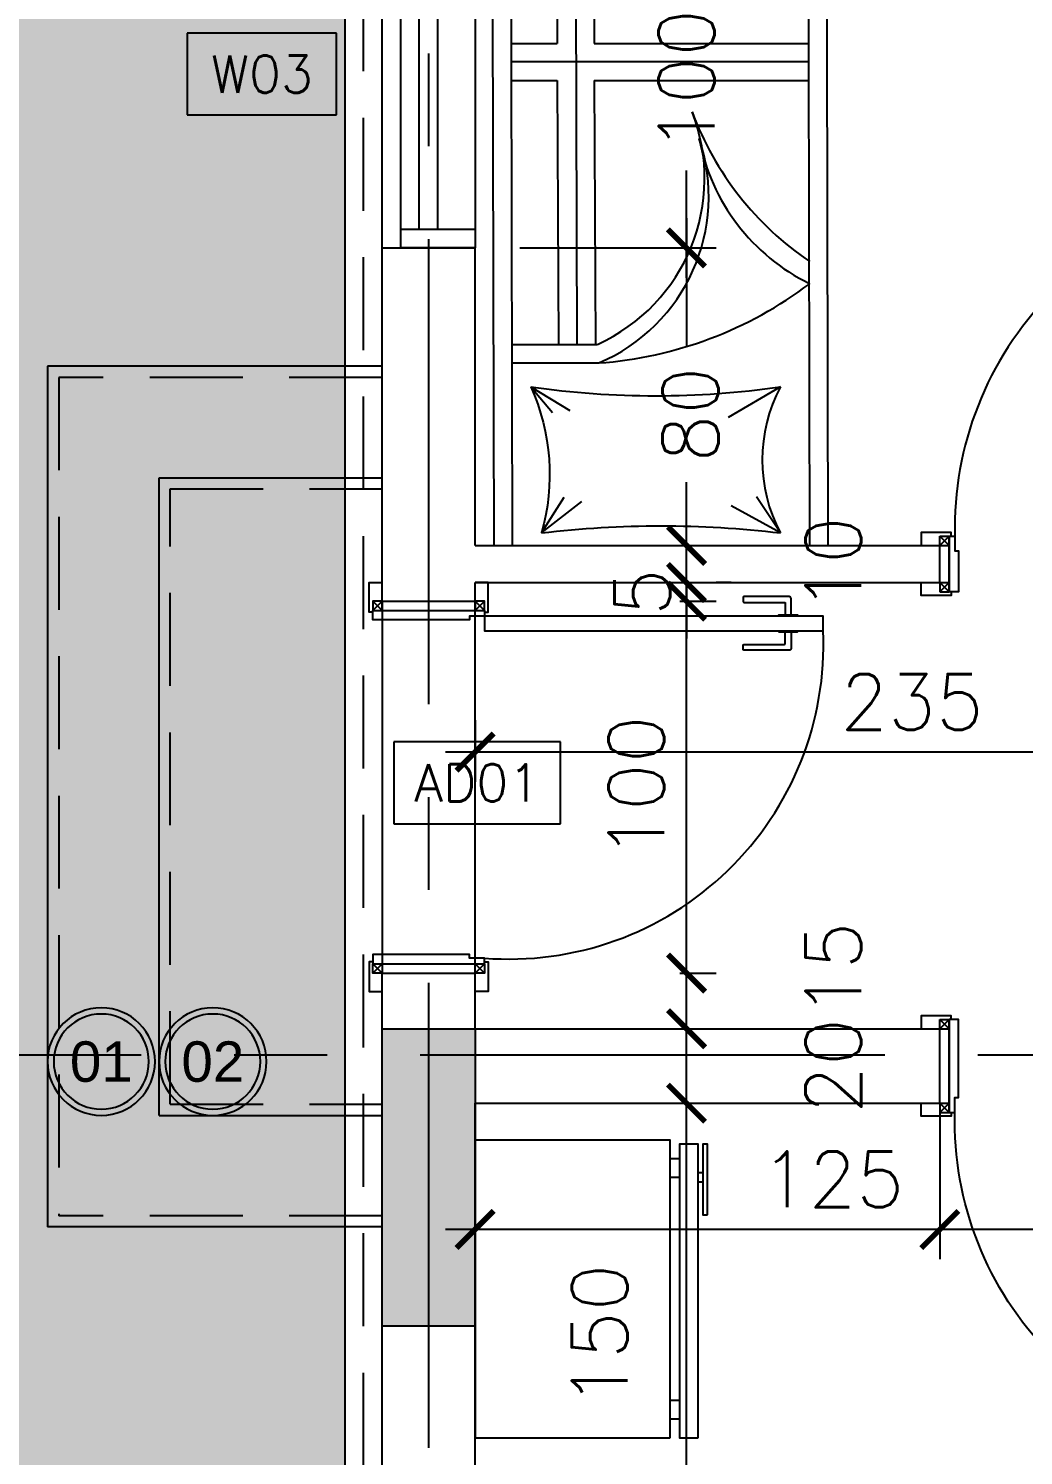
# Model space of a CAD drawing. Header units: centimetres. Extents: x -3744 to 3813, y -6963 to 3597.
# Drawn here: x -1770.1 to -1502.5, y 2068.2 to 2452 of the extents above; entities that cross this region are included whole.
import ezdxf
from ezdxf.enums import TextEntityAlignment as Align

# ---------------------------------------------------------------- set-up
doc = ezdxf.new("R2010")
doc.units = ezdxf.units.CM
doc.header["$LTSCALE"] = 100
doc.header["$MEASUREMENT"] = 0
for name, pattern in [('A0-01 FLOOR PLANS$0$HIDDEN', [0.375, 0.25, -0.125]), ('GRID$0$GRID$0$XREF GRID$0$GRIDS$0$CENTER', [2, 1.25, -0.25, 0.25, -0.25]), ('HIDDEN', [0.375, 0.25, -0.125])]:
    doc.linetypes.add(name, pattern=pattern)
for name, color, linetype in [('A0-01 FLOOR PLANS$0$DIM IN', 1, 'Continuous'), ('A0-01 FLOOR PLANS$0$DOOR', 1, 'Continuous'), ('A0-01 FLOOR PLANS$0$FURNITURE', 111, 'Continuous'), ('A0-01 FLOOR PLANS$0$HIDDEN -03', 8, 'A0-01 FLOOR PLANS$0$HIDDEN'), ('A0-01 FLOOR PLANS$0$KITCHEN', 11, 'Continuous'), ('A0-01 FLOOR PLANS$0$NUMBERS', 1, 'Continuous'), ('A0-01 FLOOR PLANS$0$STAIRS', 4, 'Continuous'), ('A0-01 FLOOR PLANS$0$TEXT', 3, 'Continuous'), ('A0-01 FLOOR PLANS$0$TEXT-SCHED', 3, 'Continuous'), ('A0-01 FLOOR PLANS$0$WALL-01', 7, 'Continuous'), ('A0-01 FLOOR PLANS$0$WALL-03', 2, 'Continuous'), ('A0-01 FLOOR PLANS$0$WALL-04', 1, 'Continuous'), ('A0-01 FLOOR PLANS$0$WINDOW', 1, 'Continuous'), ('A0-01 FLOOR PLANS$0$WOODEN DOOR', 1, 'Continuous'), ('GRID$0$XREF GRID', 11, 'GRID$0$GRID$0$XREF GRID$0$GRIDS$0$CENTER'), ('SOURROUNDING$0$DIM IN', 1, 'Continuous'), ('SOURROUNDING$0$KERBSTONE', 11, 'Continuous'), ('WALL-01', 7, 'Continuous'), ('WALL-03', 2, 'Continuous'), ('XREF GF COL$0$COLUMN', 6, 'Continuous'), ('XREF GF COL$0$COLUMN HATCH', 201, 'Continuous')]:
    doc.layers.add(name, color=color, linetype=linetype)
doc.styles.add('A0-01 FLOOR PLANS$0$22', font='romans.shx')
doc.styles.add('A0-01 FLOOR PLANS$0$A0-01 GROUND FLOOR PLAN - For Entry modification$0$ROMANS', font='romans')
doc.styles.add('A0-01 FLOOR PLANS$0$ART', font='arial.ttf')
doc.dimstyles.new('A0-01 FLOOR PLANS$0$100', dxfattribs={"dimtxt": 15, "dimasz": 10, "dimexe": 8, "dimexo": 12, "dimgap": 6, "dimtad": 1, "dimdec": 0, "dimzin": 0, "dimdsep": 46, "dimtxsty": 'A0-01 FLOOR PLANS$0$22', "dimblk": 'A0-01 FLOOR PLANS$0$_ARCHTICK', "dimcen": 30, "dimdle": 8, "dimclrd": 1, "dimclre": 1, "dimclrt": 2, "dimadec": 0, "dimazin": 0, "dimtfac": 1, "dimtdec": 0, "dimtmove": 2, "dimatfit": 3, "dimldrblk": 'A0-01 FLOOR PLANS$0$_OBLIQUE', "dimfxl": 100, "dimtolj": 1, "dimtzin": 0, "dimarcsym": 0})
doc.dimstyles.new('A0-01 FLOOR PLANS$0$A0-01 GROUND FLOOR PLAN - For Entry modification$0$text', dxfattribs={"dimtxt": 18, "dimasz": 10, "dimexe": 10, "dimexo": 10, "dimgap": -6, "dimtad": 1, "dimtih": 1, "dimtoh": 1, "dimdec": 0, "dimdsep": 46, "dimtxsty": 'A0-01 FLOOR PLANS$0$A0-01 GROUND FLOOR PLAN - For Entry modification$0$ROMANS', "dimblk1": 'A0-01 FLOOR PLANS$0$A0-01 GROUND FLOOR PLAN - For Entry modification$0$_ARCHTICK', "dimblk2": 'A0-01 FLOOR PLANS$0$A0-01 GROUND FLOOR PLAN - For Entry modification$0$_ARCHTICK', "dimsah": 1, "dimcen": 25, "dimdle": 10, "dimse1": 1, "dimse2": 1, "dimsd1": 1, "dimsd2": 1, "dimclrd": 1, "dimclre": 1, "dimclrt": 2, "dimadec": 0, "dimazin": 0, "dimtfac": 1, "dimtdec": 0, "dimtmove": 2, "dimatfit": 3, "dimldrblk": 'A0-01 FLOOR PLANS$0$A0-01 GROUND FLOOR PLAN - For Entry modification$0$_ARCHTICK', "dimfxl": 1, "dimtolj": 1, "dimtzin": 0, "dimarcsym": 0})

# ---------------------------------------------------------------- blocks, each defined once
blk = doc.blocks.new('A0-01 FLOOR PLANS$0$W06')
at = {"layer": 'A0-01 FLOOR PLANS$0$WINDOW'}
for p, q in [((-2005, 2490), (-2005, 2400)), ((-1995, 2400), (-1995, 2490)), ((-1990, 2400), (-1990, 2490)), ((-1985, 2400), (-1985, 2490))]:
    blk.add_line(p, q, dxfattribs=at)
for points in [[(-1985, 2495), (-2005, 2495), (-2005, 2490), (-1985, 2490)], [(-1985, 2400), (-2005, 2400), (-2005, 2395), (-1985, 2395)]]:
    blk.add_lwpolyline(points, close=True, dxfattribs=at)
blk = doc.blocks.new('XREF GF COL')
at = {"layer": 'XREF GF COL$0$COLUMN HATCH'}
blk.add_hatch(color=256, dxfattribs=at).paths.add_polyline_path([(-12064.7, 2148), (-12089.7, 2148), (-12089.7, 2068), (-12064.7, 2068)])
at = {"layer": 'XREF GF COL$0$COLUMN'}
blk.add_lwpolyline([(-12089.7, 2148), (-12064.7, 2148), (-12064.7, 2068), (-12089.7, 2068)], close=True, dxfattribs=at)
blk = doc.blocks.new('GRID')
at = {"layer": 'GRID$0$XREF GRID'}
for p, q in [((-1767.5, 2960.33, 0), (-1767.5, 522.76)), ((-1969.8, 2140.98), (-230.24, 2140.98))]:
    blk.add_line(p, q, dxfattribs=at)
blk = doc.blocks.new('A0-01 FLOOR PLANS$0$Fur_Bed_200x100_01')
for p, q in [((-37.12, -3.34), (-30.72, -13.05)), ((-37.12, -3.34), (-23.91, -10.68)), ((27.12, -3.34), (16.32, -11.81)), ((27.12, -3.34), (21.03, -12.93)), ((-37.12, -42.65), (-23.05, -34.35)), ((30, -42.65), (19.49, -36.25)), ((30, -42.65), (24.16, -35.73)), ((35, -54.06), (12.12, -54.06)), ((12.96, -125.01), (12.59, -54.06)), ((17.96, -175.01), (17.59, -54.06)), ((22.96, -125.01), (22.59, -54.06)), ((12.96, -125.01), (-44.64, -125.01)), ((35.36, -125.01), (22.96, -125.01)), ((-44.64, -130.01), (35.36, -130.01)), ((12.96, -135.01), (-44.64, -135.01)), ((12.96, -175.01), (12.96, -135.01)), ((35.36, -135.01), (22.96, -135.01)), ((22.96, -175.01), (22.96, -135.01))]:
    blk.add_line(p, q)
blk.add_lwpolyline([(-50, 0), (-49.64, -180.01), (40.36, -180.01), (40, 0)], close=True)
blk.add_lwpolyline([(-45, 0), (-44.64, -175.01), (35.36, -175.01), (35, 0)])
for points in [[(27.12, -3.34, -0.059544), (-37.12, -3.34)], [(-37.12, -42.65, 0.248743), (-37.12, -3.34)], [(30, -42.65, -0.175461), (27.12, -3.34)], [(30, -42.65, 0.071815), (-37.12, -42.65)], [(35, -49.06), (11.73, -49.06, 0.392227), (-15.28, -109.32, 0.236173), (-45, -70.38)]]:
    blk.add_lwpolyline(points, format="xyb")
for centre, radius, start, end in [((19.45, -155.75), 106.97, 94.1404, 127.0509), ((32.28, -98.73), 49.01, 114.2939, 201.3899), ((-92.14, -145.92), 84.06, 20.4105, 55.8901)]:
    blk.add_arc(centre, radius, start, end)
blk = doc.blocks.new('A0-01 FLOOR PLANS$0$A$C6A555936')
at = {"layer": 'A0-01 FLOOR PLANS$0$KITCHEN', "extrusion": (0, 0, -1)}
for p, q in [((-71.25, 61.25), (-71.25, 60)), ((-68.75, 61.25), (-68.75, 60)), ((-75, 55), (-75, 52.5)), ((-70, 55), (-70, 52.5)), ((-10, 55), (-10, 52.5)), ((-5, 55), (-5, 52.5))]:
    blk.add_line(p, q, dxfattribs=at)
at = {"layer": 'A0-01 FLOOR PLANS$0$KITCHEN', "flags": 128}
for points in [[(-60, 62.5), (-79, 62.5), (-79, 61.25), (-60, 61.25)], [(0, 60), (-79, 60), (-79, 55), (0, 55)], [(0, 52.5), (-80, 52.5), (-80, 0), (0, 0)]]:
    blk.add_lwpolyline(points, close=True, dxfattribs=at)
blk = doc.blocks.new('*D1931')
at = {"layer": 'A0-01 FLOOR PLANS$0$TEXT-SCHED', "color": 1, "lineweight": -2, "transparency": 16777216}
for p, q in [((-1731.99, 2225.16), (-1776.85, 2225.16)), ((-1776.85, 2225.16), (-1776.85, 2203.16)), ((-1731.99, 2203.16), (-1731.99, 2225.16)), ((-1776.85, 2203.16), (-1731.99, 2203.16))]:
    blk.add_line(p, q, dxfattribs=at)
at = {"layer": 'Defpoints', "color": 0, "transparency": 16777216}
blk.add_point((-1754.42, 2214.16), dxfattribs=at)
blk.add_point((-1754.42, 2214.16), dxfattribs=at)
blk.add_point((-1754.42, 2214.16), dxfattribs=at)
at = {"layer": 'A0-01 FLOOR PLANS$0$TEXT-SCHED', "color": 2, "transparency": 16777216, "insert": (-1754.42, 2214.16), "char_height": 8, "width": 47.1429, "attachment_point": 5, "style": 'A0-01 FLOOR PLANS$0$A0-01 GROUND FLOOR PLAN - For Entry modification$0$ROMANS'}
blk.add_mtext('\\A1;{\\H1.25x;AD01}', dxfattribs=at)
blk = doc.blocks.new('A0-01 FLOOR PLANS$0$A0-01 GROUND FLOOR PLAN - For Entry modification$0$_ARCHTICK')
at = {"color": 0, "linetype": 'ByBlock', "const_width": 0.15}
blk.add_lwpolyline([(-0.5, -0.5), (0.5, 0.5)], dxfattribs=at)
blk = doc.blocks.new('*D1948')
at = {"layer": 'A0-01 FLOOR PLANS$0$TEXT-SCHED', "color": 1, "lineweight": -2, "transparency": 16777216}
for p, q in [((-1792.3, 2415.75), (-1832.4, 2415.75)), ((-1832.4, 2415.75), (-1832.4, 2393.75)), ((-1792.3, 2393.75), (-1792.3, 2415.75)), ((-1832.4, 2393.75), (-1792.3, 2393.75))]:
    blk.add_line(p, q, dxfattribs=at)
at = {"layer": 'Defpoints', "color": 0, "transparency": 16777216}
blk.add_point((-1812.35, 2404.75), dxfattribs=at)
blk.add_point((-1812.35, 2404.75), dxfattribs=at)
blk.add_point((-1812.35, 2404.75), dxfattribs=at)
at = {"layer": 'A0-01 FLOOR PLANS$0$TEXT-SCHED', "color": 2, "transparency": 16777216, "insert": (-1812.35, 2404.75), "char_height": 8, "width": 47.1429, "attachment_point": 5, "style": 'A0-01 FLOOR PLANS$0$A0-01 GROUND FLOOR PLAN - For Entry modification$0$ROMANS'}
blk.add_mtext('\\A1;{\\H1.25x;W03}', dxfattribs=at)
blk = doc.blocks.new('A0-01 FLOOR PLANS$0$_ARCHTICK')
at = {"color": 0, "linetype": 'ByBlock', "const_width": 0.15}
blk.add_lwpolyline([(-0.5, -0.5), (0.5, 0.5)], dxfattribs=at)
blk = doc.blocks.new('*D1965')
at = {"layer": 'A0-01 FLOOR PLANS$0$DIM IN', "color": 1, "lineweight": -2, "transparency": 16777216}
for p, q in [((-1755, 2230.97), (-1755, 2214.41)), ((-1520, 2230.97), (-1520, 2214.41)), ((-1512, 2222.41), (-1763, 2222.41))]:
    blk.add_line(p, q, dxfattribs=at)
at = {"layer": 'Defpoints', "color": 0, "transparency": 16777216}
for p in [(-1755, 2242.97), (-1520, 2242.97), (-1755, 2222.41)]:
    blk.add_point(p, dxfattribs=at)
at = {"layer": 'A0-01 FLOOR PLANS$0$DIM IN', "color": 1, "lineweight": -2, "transparency": 16777216, "xscale": 10, "yscale": 10, "zscale": 10, "rotation": 180}
blk.add_blockref('A0-01 FLOOR PLANS$0$_ARCHTICK', (-1755, 2222.41), dxfattribs=at)
at = {"layer": 'A0-01 FLOOR PLANS$0$DIM IN', "color": 1, "lineweight": -2, "transparency": 16777216, "xscale": 10, "yscale": 10, "zscale": 10}
blk.add_blockref('A0-01 FLOOR PLANS$0$_ARCHTICK', (-1520, 2222.41), dxfattribs=at)
at = {"layer": 'A0-01 FLOOR PLANS$0$DIM IN', "color": 2, "transparency": 16777216, "insert": (-1637.5, 2235.91), "char_height": 15, "attachment_point": 5, "style": 'A0-01 FLOOR PLANS$0$22'}
blk.add_mtext('\\A1;235', dxfattribs=at)
blk = doc.blocks.new('A0-01 FLOOR PLANS$0$_OBLIQUE')
at = {"color": 0, "linetype": 'ByBlock'}
blk.add_line((-0.5, -0.5), (0.5, 0.5), dxfattribs=at)
blk = doc.blocks.new('A0-01 FLOOR PLANS$0$OUT DOOR')
at = {"layer": 'A0-01 FLOOR PLANS$0$WOODEN DOOR'}
for p, q in [((-1782.5, 2265.5), (-1780, 2268)), ((-1780, 2265.5), (-1782.5, 2268)), ((-1752.5, 2265.5), (-1755, 2268)), ((-1755, 2265.5), (-1752.5, 2268)), ((-1782.5, 2170.5), (-1780, 2168)), ((-1780, 2170.5), (-1782.5, 2168)), ((-1752.5, 2170.5), (-1755, 2168)), ((-1755, 2170.5), (-1752.5, 2168))]:
    blk.add_line(p, q, dxfattribs=at)
for points in [[(-1782.5, 2265), (-1783.5, 2265), (-1783.5, 2273), (-1780, 2273)], [(-1752.5, 2265), (-1751.5, 2265), (-1751.5, 2273), (-1755, 2273)], [(-1780, 2265.5), (-1780, 2268), (-1782.5, 2268), (-1782.5, 2265.5)], [(-1752.5, 2265.5), (-1752.5, 2268), (-1755, 2268), (-1755, 2265.5)], [(-1752.5, 2265.5), (-1752.5, 2264), (-1756.5, 2264), (-1756.5, 2263), (-1782.5, 2263), (-1782.5, 2265.5), (-1752.5, 2265.5)], [(-1673.27, 2264), (-1673.27, 2264.3), (-1668.31, 2264.3), (-1668.31, 2264)], [(-1673.27, 2260.04), (-1673.27, 2259.74), (-1668.31, 2259.74), (-1668.31, 2260.04)], [(-1752.5, 2170.5), (-1752.5, 2172), (-1756.5, 2172), (-1756.5, 2173), (-1782.5, 2173), (-1782.5, 2170.5), (-1752.5, 2170.5)], [(-1782.5, 2171), (-1783.5, 2171), (-1783.5, 2163), (-1780, 2163)], [(-1780, 2170.5), (-1780, 2168), (-1782.5, 2168), (-1782.5, 2170.5)], [(-1752.5, 2171), (-1751.5, 2171), (-1751.5, 2163), (-1755, 2163)], [(-1752.5, 2170.5), (-1752.5, 2168), (-1755, 2168), (-1755, 2170.5)]]:
    blk.add_lwpolyline(points, dxfattribs=at)
for points in [[(-1670, 2264.3), (-1670, 2268.75, 0.414214), (-1670.49, 2269.24), (-1682.67, 2269.24, 0.414214), (-1682.87, 2269.05), (-1682.87, 2267.86, 0.414214), (-1682.67, 2267.66), (-1671.78, 2267.66, -0.414214), (-1671.58, 2267.46), (-1671.58, 2264.3)], [(-1670, 2259.74), (-1670, 2255.29, -0.414214), (-1670.49, 2254.79), (-1682.67, 2254.79, -0.414214), (-1682.87, 2254.99), (-1682.87, 2256.18, -0.414214), (-1682.67, 2256.38), (-1671.78, 2256.38, 0.414214), (-1671.58, 2256.58), (-1671.58, 2259.74)]]:
    blk.add_lwpolyline(points, format="xyb", dxfattribs=at)
blk.add_lwpolyline([(-1661.38, 2260.04), (-1661.38, 2264), (-1752.5, 2264), (-1752.5, 2260.04)], close=True, dxfattribs=at)
blk.add_arc((-1745.83, 2256.27), 84.53, 265.4726, 2.5311, dxfattribs=at)
blk = doc.blocks.new('A0-01 FLOOR PLANS$0$NUMBER')
at = {"layer": 'A0-01 FLOOR PLANS$0$NUMBERS'}
blk.add_circle((0, 0), 65, dxfattribs=at)
at = {"layer": 'A0-01 FLOOR PLANS$0$NUMBERS', "color": 8}
blk.add_circle((0, 0), 57.5, dxfattribs=at)
blk = doc.blocks.new('A0-01 FLOOR PLANS$0$OUTDOOR')
at = {"layer": 'A0-01 FLOOR PLANS$0$STAIRS'}
for p, q in [((-1870, 2326.19), (-1870, 2094.72)), ((-1780, 2326.19), (-1870, 2326.19)), ((-1840, 2124.72), (-1840, 2296.19)), ((-1840, 2296.19), (-1780, 2296.19)), ((-1780, 2258), (-1780, 2168)), ((-1840, 2124.72), (-1780, 2124.72)), ((-1780, 2094.72), (-1870, 2094.72))]:
    blk.add_line(p, q, dxfattribs=at)
at = {"layer": 'A0-01 FLOOR PLANS$0$STAIRS', "color": 8, "linetype": 'A0-01 FLOOR PLANS$0$HIDDEN'}
for p, q in [((-1867, 2323.19), (-1867, 2097.72)), ((-1780, 2323.19), (-1867, 2323.19)), ((-1837, 2127.72), (-1837, 2293.19)), ((-1837, 2293.19), (-1780, 2293.19)), ((-1837, 2127.72), (-1780, 2127.72)), ((-1780, 2097.72), (-1867, 2097.72))]:
    blk.add_line(p, q, dxfattribs=at)
blk = doc.blocks.new('*D2041')
at = {"layer": 'A0-01 FLOOR PLANS$0$DIM IN', "color": 1, "lineweight": -2, "transparency": 16777216}
for p, q in [((-1698.13, 1970), (-1698.13, 2136)), ((-1699.95, 2128), (-1690.13, 2128)), ((-1699.95, 1978), (-1690.13, 1978))]:
    blk.add_line(p, q, dxfattribs=at)
at = {"layer": 'Defpoints', "color": 0, "transparency": 16777216}
for p in [(-1711.95, 2128), (-1698.13, 2128), (-1711.95, 1978)]:
    blk.add_point(p, dxfattribs=at)
at = {"layer": 'A0-01 FLOOR PLANS$0$DIM IN', "color": 1, "lineweight": -2, "transparency": 16777216, "xscale": 10, "yscale": 10, "zscale": 10}
for p, rotation in [((-1698.13, 2128), 90), ((-1698.13, 1978), 270)]:
    blk.add_blockref('A0-01 FLOOR PLANS$0$_ARCHTICK', p, dxfattribs=dict(at, rotation=rotation))
at = {"layer": 'A0-01 FLOOR PLANS$0$DIM IN', "color": 2, "transparency": 16777216, "insert": (-1721.51, 2065.58), "char_height": 15, "attachment_point": 5, "rotation": 90, "style": 'A0-01 FLOOR PLANS$0$22'}
blk.add_mtext('\\A1;150', dxfattribs=at)
blk = doc.blocks.new('*D2042')
at = {"layer": 'A0-01 FLOOR PLANS$0$DIM IN', "color": 1, "lineweight": -2, "transparency": 16777216}
for p, q in [((-1698.13, 2120), (-1698.13, 2156)), ((-1699.95, 2148), (-1690.13, 2148)), ((-1699.95, 2128), (-1690.13, 2128))]:
    blk.add_line(p, q, dxfattribs=at)
at = {"layer": 'Defpoints', "color": 0, "transparency": 16777216}
for p in [(-1711.95, 2148), (-1698.13, 2148), (-1711.95, 2128)]:
    blk.add_point(p, dxfattribs=at)
at = {"layer": 'A0-01 FLOOR PLANS$0$DIM IN', "color": 1, "lineweight": -2, "transparency": 16777216, "xscale": 10, "yscale": 10, "zscale": 10}
for p, rotation in [((-1698.13, 2148), 90), ((-1698.13, 2128), 270)]:
    blk.add_blockref('A0-01 FLOOR PLANS$0$_ARCHTICK', p, dxfattribs=dict(at, rotation=rotation))
at = {"layer": 'A0-01 FLOOR PLANS$0$DIM IN', "color": 2, "transparency": 16777216, "insert": (-1658.63, 2138), "char_height": 15, "attachment_point": 5, "rotation": 90, "style": 'A0-01 FLOOR PLANS$0$22'}
blk.add_mtext('\\A1;20', dxfattribs=at)
blk = doc.blocks.new('*D2043')
at = {"layer": 'A0-01 FLOOR PLANS$0$DIM IN', "color": 1, "lineweight": -2, "transparency": 16777216}
for p, q in [((-1698.13, 2140), (-1698.13, 2171)), ((-1699.95, 2163), (-1690.13, 2163)), ((-1699.95, 2148), (-1690.13, 2148))]:
    blk.add_line(p, q, dxfattribs=at)
at = {"layer": 'Defpoints', "color": 0, "transparency": 16777216}
for p in [(-1711.95, 2163), (-1698.13, 2163), (-1711.95, 2148)]:
    blk.add_point(p, dxfattribs=at)
at = {"layer": 'A0-01 FLOOR PLANS$0$DIM IN', "color": 1, "lineweight": -2, "transparency": 16777216, "xscale": 10, "yscale": 10, "zscale": 10}
for p, rotation in [((-1698.13, 2163), 90), ((-1698.13, 2148), 270)]:
    blk.add_blockref('A0-01 FLOOR PLANS$0$_ARCHTICK', p, dxfattribs=dict(at, rotation=rotation))
at = {"layer": 'A0-01 FLOOR PLANS$0$DIM IN', "color": 2, "transparency": 16777216, "insert": (-1658.63, 2163.99), "char_height": 15, "attachment_point": 5, "rotation": 90, "style": 'A0-01 FLOOR PLANS$0$22'}
blk.add_mtext('\\A1;15', dxfattribs=at)
blk = doc.blocks.new('*D2044')
at = {"layer": 'A0-01 FLOOR PLANS$0$DIM IN', "color": 1, "lineweight": -2, "transparency": 16777216}
for p, q in [((-1698.13, 2155), (-1698.13, 2271)), ((-1699.95, 2263), (-1690.13, 2263)), ((-1699.95, 2163), (-1690.13, 2163))]:
    blk.add_line(p, q, dxfattribs=at)
at = {"layer": 'Defpoints', "color": 0, "transparency": 16777216}
for p in [(-1711.95, 2263), (-1698.13, 2263), (-1711.95, 2163)]:
    blk.add_point(p, dxfattribs=at)
at = {"layer": 'A0-01 FLOOR PLANS$0$DIM IN', "color": 1, "lineweight": -2, "transparency": 16777216, "xscale": 10, "yscale": 10, "zscale": 10}
for p, rotation in [((-1698.13, 2263), 90), ((-1698.13, 2163), 270)]:
    blk.add_blockref('A0-01 FLOOR PLANS$0$_ARCHTICK', p, dxfattribs=dict(at, rotation=rotation))
at = {"layer": 'A0-01 FLOOR PLANS$0$DIM IN', "color": 2, "transparency": 16777216, "insert": (-1711.63, 2213), "char_height": 15, "attachment_point": 5, "rotation": 90, "style": 'A0-01 FLOOR PLANS$0$22'}
blk.add_mtext('\\A1;100', dxfattribs=at)
blk = doc.blocks.new('*D2045')
at = {"layer": 'A0-01 FLOOR PLANS$0$DIM IN', "color": 1, "lineweight": -2, "transparency": 16777216}
for p, q in [((-1698.13, 2278), (-1698.13, 2288)), ((-1699.95, 2278), (-1690.13, 2278)), ((-1698.13, 2268), (-1698.13, 2278)), ((-1699.95, 2268), (-1690.13, 2268)), ((-1698.13, 2268), (-1698.13, 2258))]:
    blk.add_line(p, q, dxfattribs=at)
at = {"layer": 'Defpoints', "color": 0, "transparency": 16777216}
for p in [(-1711.95, 2278), (-1698.13, 2278), (-1711.95, 2268)]:
    blk.add_point(p, dxfattribs=at)
at = {"layer": 'A0-01 FLOOR PLANS$0$DIM IN', "color": 1, "lineweight": -2, "transparency": 16777216, "xscale": 10, "yscale": 10, "zscale": 10}
for p, rotation in [((-1698.13, 2278), 270), ((-1698.13, 2268), 90)]:
    blk.add_blockref('A0-01 FLOOR PLANS$0$_ARCHTICK', p, dxfattribs=dict(at, rotation=rotation))
at = {"layer": 'A0-01 FLOOR PLANS$0$DIM IN', "color": 2, "transparency": 16777216, "insert": (-1658.63, 2273), "char_height": 15, "attachment_point": 5, "rotation": 90, "style": 'A0-01 FLOOR PLANS$0$22'}
blk.add_mtext('\\A1;10', dxfattribs=at)
blk = doc.blocks.new('*D2046')
at = {"layer": 'A0-01 FLOOR PLANS$0$DIM IN', "color": 1, "lineweight": -2, "transparency": 16777216}
for p, q in [((-1698.13, 2366), (-1698.13, 2331.32)), ((-1699.95, 2358), (-1690.13, 2358)), ((-1698.13, 2270), (-1698.13, 2295.04)), ((-1699.95, 2278), (-1690.13, 2278))]:
    blk.add_line(p, q, dxfattribs=at)
at = {"layer": 'Defpoints', "color": 0, "transparency": 16777216}
for p in [(-1711.95, 2358), (-1698.13, 2358), (-1711.95, 2278)]:
    blk.add_point(p, dxfattribs=at)
at = {"layer": 'A0-01 FLOOR PLANS$0$DIM IN', "color": 1, "lineweight": -2, "transparency": 16777216, "xscale": 10, "yscale": 10, "zscale": 10}
for p, rotation in [((-1698.13, 2358), 90), ((-1698.13, 2278), 270)]:
    blk.add_blockref('A0-01 FLOOR PLANS$0$_ARCHTICK', p, dxfattribs=dict(at, rotation=rotation))
at = {"layer": 'A0-01 FLOOR PLANS$0$DIM IN', "color": 2, "transparency": 16777216, "insert": (-1697.06, 2313.18), "char_height": 15, "attachment_point": 5, "rotation": 90, "style": 'A0-01 FLOOR PLANS$0$22'}
blk.add_mtext('\\A1;80', dxfattribs=at)
blk = doc.blocks.new('*D2047')
at = {"layer": 'A0-01 FLOOR PLANS$0$DIM IN', "color": 1, "lineweight": -2, "transparency": 16777216}
for p, q in [((-1698.13, 2466), (-1698.13, 2427.22)), ((-1743, 2458), (-1690.13, 2458)), ((-1698.13, 2350), (-1698.13, 2378.79)), ((-1743, 2358), (-1690.13, 2358))]:
    blk.add_line(p, q, dxfattribs=at)
at = {"layer": 'Defpoints', "color": 0, "transparency": 16777216}
for p in [(-1755, 2458), (-1698.13, 2458), (-1755, 2358)]:
    blk.add_point(p, dxfattribs=at)
at = {"layer": 'A0-01 FLOOR PLANS$0$DIM IN', "color": 1, "lineweight": -2, "transparency": 16777216, "xscale": 10, "yscale": 10, "zscale": 10}
for p, rotation in [((-1698.13, 2458), 90), ((-1698.13, 2358), 270)]:
    blk.add_blockref('A0-01 FLOOR PLANS$0$_ARCHTICK', p, dxfattribs=dict(at, rotation=rotation))
at = {"layer": 'A0-01 FLOOR PLANS$0$DIM IN', "color": 2, "transparency": 16777216, "insert": (-1698.13, 2403.01), "char_height": 15, "attachment_point": 5, "rotation": 90, "style": 'A0-01 FLOOR PLANS$0$22'}
blk.add_mtext('\\A1;100', dxfattribs=at)
blk = doc.blocks.new('*D2082')
at = {"layer": 'A0-01 FLOOR PLANS$0$DIM IN', "color": 1, "lineweight": -2, "transparency": 16777216}
for p, q in [((-1629.98, 2126), (-1629.98, 2086.02)), ((-1530, 2116), (-1530, 2086.02)), ((-1522, 2094.02), (-1637.98, 2094.02))]:
    blk.add_line(p, q, dxfattribs=at)
at = {"layer": 'Defpoints', "color": 0, "transparency": 16777216}
for p in [(-1629.98, 2138), (-1530, 2128), (-1629.98, 2094.02)]:
    blk.add_point(p, dxfattribs=at)
at = {"layer": 'A0-01 FLOOR PLANS$0$DIM IN', "color": 1, "lineweight": -2, "transparency": 16777216, "xscale": 10, "yscale": 10, "zscale": 10, "rotation": 180}
blk.add_blockref('A0-01 FLOOR PLANS$0$_ARCHTICK', (-1629.98, 2094.02), dxfattribs=at)
at = {"layer": 'A0-01 FLOOR PLANS$0$DIM IN', "color": 1, "lineweight": -2, "transparency": 16777216, "xscale": 10, "yscale": 10, "zscale": 10}
blk.add_blockref('A0-01 FLOOR PLANS$0$_ARCHTICK', (-1530, 2094.02), dxfattribs=at)
at = {"layer": 'A0-01 FLOOR PLANS$0$DIM IN', "color": 2, "transparency": 16777216, "insert": (-1579.99, 2107.52), "char_height": 15, "attachment_point": 5, "style": 'A0-01 FLOOR PLANS$0$22'}
blk.add_mtext('\\A1;100', dxfattribs=at)
blk = doc.blocks.new('*D2083')
at = {"layer": 'A0-01 FLOOR PLANS$0$DIM IN', "color": 1, "lineweight": -2, "transparency": 16777216}
for p, q in [((-1629.98, 2126), (-1629.98, 2086.02)), ((-1755, 2116), (-1755, 2086.02)), ((-1621.98, 2094.02), (-1763, 2094.02))]:
    blk.add_line(p, q, dxfattribs=at)
at = {"layer": 'Defpoints', "color": 0, "transparency": 16777216}
for p in [(-1629.98, 2138), (-1755, 2128), (-1755, 2094.02)]:
    blk.add_point(p, dxfattribs=at)
at = {"layer": 'A0-01 FLOOR PLANS$0$DIM IN', "color": 1, "lineweight": -2, "transparency": 16777216, "xscale": 10, "yscale": 10, "zscale": 10, "rotation": 180}
blk.add_blockref('A0-01 FLOOR PLANS$0$_ARCHTICK', (-1755, 2094.02), dxfattribs=at)
at = {"layer": 'A0-01 FLOOR PLANS$0$DIM IN', "color": 1, "lineweight": -2, "transparency": 16777216, "xscale": 10, "yscale": 10, "zscale": 10}
blk.add_blockref('A0-01 FLOOR PLANS$0$_ARCHTICK', (-1629.98, 2094.02), dxfattribs=at)
at = {"layer": 'A0-01 FLOOR PLANS$0$DIM IN', "color": 2, "transparency": 16777216, "insert": (-1658.87, 2107.52), "char_height": 15, "attachment_point": 5, "style": 'A0-01 FLOOR PLANS$0$22'}
blk.add_mtext('\\A1;125', dxfattribs=at)
blk = doc.blocks.new('*D2093')
at = {"layer": 'A0-01 FLOOR PLANS$0$DIM IN', "color": 1, "lineweight": -2, "transparency": 16777216}
for p, q in [((-1698.13, 2268), (-1698.13, 2278)), ((-1698.13, 2263), (-1698.13, 2268)), ((-1686.13, 2268), (-1690.13, 2268)), ((-1699.95, 2263), (-1690.13, 2263)), ((-1698.13, 2263), (-1698.13, 2253))]:
    blk.add_line(p, q, dxfattribs=at)
at = {"layer": 'Defpoints', "color": 0, "transparency": 16777216}
for p in [(-1698.13, 2268), (-1698.13, 2268), (-1711.95, 2263)]:
    blk.add_point(p, dxfattribs=at)
at = {"layer": 'A0-01 FLOOR PLANS$0$DIM IN', "color": 1, "lineweight": -2, "transparency": 16777216, "xscale": 10, "yscale": 10, "zscale": 10}
for p, rotation in [((-1698.13, 2268), 270), ((-1698.13, 2263), 90)]:
    blk.add_blockref('A0-01 FLOOR PLANS$0$_ARCHTICK', p, dxfattribs=dict(at, rotation=rotation))
at = {"layer": 'A0-01 FLOOR PLANS$0$DIM IN', "color": 2, "transparency": 16777216, "insert": (-1710.01, 2265.42), "char_height": 15, "attachment_point": 5, "rotation": 90, "style": 'A0-01 FLOOR PLANS$0$22'}
blk.add_mtext('\\A1;5', dxfattribs=at)
blk = doc.blocks.new('A0-01 FLOOR PLANS$0$DOOR 25CM')
at = {"layer": 'A0-01 FLOOR PLANS$0$DOOR'}
blk.add_lwpolyline([(-4739.05, 1353.5), (-4735.05, 1353.5), (-4735.05, 1261.5), (-4739.05, 1261.5)], close=True, dxfattribs=at)
for points in [[(-4739.35, 1344.8), (-4743.85, 1344.8, 0.414214), (-4744.35, 1344.3), (-4744.35, 1332, 0.414214), (-4744.15, 1331.8), (-4742.95, 1331.8, 0.414214), (-4742.75, 1332), (-4742.75, 1343, -0.414214), (-4742.55, 1343.2), (-4739.35, 1343.2)], [(-4734.75, 1344.8), (-4730.26, 1344.8, -0.414214), (-4729.76, 1344.3), (-4729.76, 1332, -0.414214), (-4729.96, 1331.8), (-4731.16, 1331.8, -0.414214), (-4731.36, 1332), (-4731.36, 1343, 0.414214), (-4731.56, 1343.2), (-4734.75, 1343.2)]]:
    blk.add_lwpolyline(points, format="xyb", dxfattribs=at)
for points in [[(-4739.05, 1341.5), (-4739.35, 1341.5), (-4739.35, 1346.5), (-4739.05, 1346.5)], [(-4735.05, 1341.5), (-4734.75, 1341.5), (-4734.75, 1346.5), (-4735.05, 1346.5)]]:
    blk.add_lwpolyline(points, dxfattribs=at)
blk.add_arc((-4737.11, 1263.56), 89.94, 89.9604, 181.3128, dxfattribs=at)
blk = doc.blocks.new('A0-01 FLOOR PLANS$0$90-20')
at = {"layer": 'A0-01 FLOOR PLANS$0$DOOR', "linetype": 'Continuous'}
for p, q in [((9747.9, -4222.93), (9747.9, -4225.43)), ((9857.88, -4222.93), (9857.88, -4225.43)), ((9747.9, -4247.93), (9747.9, -4245.43)), ((9755.4, -4247.93), (9755.4, -4245.43)), ((9850.38, -4247.93), (9850.38, -4245.43)), ((9857.88, -4247.93), (9857.88, -4245.43))]:
    blk.add_line(p, q, dxfattribs=at)
at = {"layer": 'A0-01 FLOOR PLANS$0$DOOR'}
for p, q in [((9752.9, -4225.43), (9752.9, -4222.93)), ((9752.9, -4222.93), (9755.4, -4222.93)), ((9755.4, -4222.93), (9752.9, -4225.43)), ((9755.4, -4225.43), (9752.9, -4222.93)), ((9852.88, -4222.93), (9850.38, -4222.93)), ((9850.38, -4222.93), (9852.88, -4225.43)), ((9850.38, -4225.43), (9852.88, -4222.93)), ((9852.88, -4225.43), (9852.88, -4222.93)), ((9752.9, -4225.43), (9755.4, -4225.43)), ((9852.88, -4225.43), (9850.38, -4225.43)), ((9752.9, -4245.43), (9752.9, -4247.93)), ((9755.4, -4247.93), (9752.9, -4245.43)), ((9755.4, -4245.43), (9752.9, -4247.93)), ((9752.9, -4245.43), (9755.4, -4245.43)), ((9752.9, -4247.93), (9755.4, -4247.93)), ((9850.38, -4247.93), (9852.88, -4245.43)), ((9850.38, -4245.43), (9852.88, -4247.93)), ((9852.88, -4245.43), (9850.38, -4245.43)), ((9852.88, -4247.93), (9850.38, -4247.93)), ((9852.88, -4245.43), (9852.88, -4247.93))]:
    blk.add_line(p, q, dxfattribs=at)
for points in [[(9755.9, -4222.93), (9755.9, -4221.93), (9747.9, -4221.93), (9747.9, -4222.93)], [(9755.4, -4222.93), (9755.4, -4247.93)], [(9755.4, -4222.93), (9756.9, -4222.93), (9756.9, -4226.93), (9757.9, -4226.93), (9757.9, -4247.93), (9755.4, -4247.93), (9755.4, -4222.93)], [(9850.38, -4222.93), (9848.88, -4222.93), (9848.88, -4226.93), (9847.88, -4226.93), (9847.88, -4247.93), (9850.38, -4247.93), (9850.38, -4222.93)], [(9849.88, -4222.93), (9849.88, -4221.93), (9857.88, -4221.93), (9857.88, -4222.93)], [(9850.38, -4222.93), (9850.38, -4247.93)], [(9755.9, -4247.93), (9755.9, -4248.93), (9747.9, -4248.93), (9747.9, -4247.93)], [(9849.88, -4247.93), (9849.88, -4248.93), (9857.88, -4248.93), (9857.88, -4247.93)]]:
    blk.add_lwpolyline(points, dxfattribs=at)
at = {"layer": 'A0-01 FLOOR PLANS$0$DOOR', "linetype": 'Continuous', "xscale": -1}
blk.add_blockref('A0-01 FLOOR PLANS$0$DOOR 25CM', (5021.85, -5484.43), dxfattribs=at)
blk = doc.blocks.new('A0-01 FLOOR PLANS$0$90-10')
at = {"layer": 'A0-01 FLOOR PLANS$0$DOOR', "linetype": 'Continuous'}
for p, q in [((9747.9, -4467.93), (9747.9, -4470.43)), ((9857.88, -4467.93), (9857.88, -4470.43)), ((9747.9, -4482.93), (9747.9, -4480.43)), ((9755.4, -4482.93), (9755.4, -4480.43)), ((9850.38, -4482.93), (9850.38, -4480.43)), ((9857.88, -4482.93), (9857.88, -4480.43))]:
    blk.add_line(p, q, dxfattribs=at)
at = {"layer": 'A0-01 FLOOR PLANS$0$DOOR'}
for p, q in [((9752.9, -4470.43), (9752.9, -4467.93)), ((9752.9, -4467.93), (9755.4, -4467.93)), ((9755.4, -4467.93), (9752.9, -4470.43)), ((9755.4, -4470.43), (9752.9, -4467.93)), ((9752.9, -4470.43), (9755.4, -4470.43)), ((9852.88, -4467.93), (9850.38, -4467.93)), ((9850.38, -4467.93), (9852.88, -4470.43)), ((9850.38, -4470.43), (9852.88, -4467.93)), ((9852.88, -4470.43), (9850.38, -4470.43)), ((9852.88, -4470.43), (9852.88, -4467.93)), ((9752.9, -4480.43), (9752.9, -4482.93)), ((9755.4, -4482.93), (9752.9, -4480.43)), ((9755.4, -4480.43), (9752.9, -4482.93)), ((9752.9, -4480.43), (9755.4, -4480.43)), ((9850.38, -4482.93), (9852.88, -4480.43)), ((9850.38, -4480.43), (9852.88, -4482.93)), ((9852.88, -4480.43), (9850.38, -4480.43)), ((9852.88, -4480.43), (9852.88, -4482.93)), ((9752.9, -4482.93), (9755.4, -4482.93)), ((9852.88, -4482.93), (9850.38, -4482.93))]:
    blk.add_line(p, q, dxfattribs=at)
for points in [[(9755.9, -4467.93), (9755.9, -4466.93), (9747.9, -4466.93), (9747.9, -4467.93)], [(9755.4, -4467.93), (9755.4, -4482.93)], [(9755.4, -4467.93), (9756.9, -4467.93), (9756.9, -4471.93), (9757.9, -4471.93), (9757.9, -4482.93), (9755.4, -4482.93), (9755.4, -4467.93)], [(9850.38, -4467.93), (9848.88, -4467.93), (9848.88, -4471.93), (9847.88, -4471.93), (9847.88, -4482.93), (9850.38, -4482.93), (9850.38, -4467.93)], [(9849.88, -4467.93), (9849.88, -4466.93), (9857.88, -4466.93), (9857.88, -4467.93)], [(9850.38, -4467.93), (9850.38, -4482.93)], [(9755.9, -4482.93), (9755.9, -4483.93), (9747.9, -4483.93), (9747.9, -4482.93)], [(9849.88, -4482.93), (9849.88, -4483.93), (9857.88, -4483.93), (9857.88, -4482.93)]]:
    blk.add_lwpolyline(points, dxfattribs=at)
at = {"layer": 'A0-01 FLOOR PLANS$0$DOOR', "linetype": 'Continuous', "xscale": -1}
blk.add_blockref('A0-01 FLOOR PLANS$0$DOOR 25CM', (5021.85, -5729.43), dxfattribs=at)
blk = doc.blocks.new('A0-01 FLOOR PLANS')
at = {"layer": 'A0-01 FLOOR PLANS$0$HIDDEN -03'}
blk.add_line((-1785, 793), (-1785, 2713), dxfattribs=at)
at = {"layer": 'A0-01 FLOOR PLANS$0$WALL-01'}
for p, q in [((-1780, 2358), (-1755, 2358)), ((-1780, 2263), (-1780, 2358)), ((-1755, 2278), (-1755, 2358)), ((-1755, 2278), (-1629.98, 2278)), ((-1629.98, 2268), (-1629.98, 2278)), ((-1755, 2268), (-1629.98, 2268)), ((-1755, 2263), (-1755, 2268)), ((-1780, 2263), (-1755, 2263)), ((-1780, 1978), (-1780, 2163)), ((-1780, 2163), (-1755, 2163)), ((-1755, 2148), (-1755, 2163)), ((-1755, 2148), (-1629.98, 2148)), ((-1629.98, 2128), (-1629.98, 2148)), ((-1755, 2128), (-1629.98, 2128)), ((-1755, 1978), (-1755, 2128))]:
    blk.add_line(p, q, dxfattribs=at)
at = {"layer": 'A0-01 FLOOR PLANS$0$WALL-03'}
blk.add_line((-1780, 2358), (-1780, 2458), dxfattribs=at)
at = {"layer": 'A0-01 FLOOR PLANS$0$WALL-04'}
for p, q in [((-1780, 2263), (-1780, 2163)), ((-1755, 2163), (-1755, 2263))]:
    blk.add_line(p, q, dxfattribs=at)
at = {"layer": 'A0-01 FLOOR PLANS$0$DOOR', "xscale": -1}
blk.add_blockref('A0-01 FLOOR PLANS$0$90-10', (8222.9, 6748.43), dxfattribs=at)
at = {"layer": 'A0-01 FLOOR PLANS$0$DOOR', "rotation": 180}
blk.add_blockref('A0-01 FLOOR PLANS$0$90-20', (8222.9, -2097.43), dxfattribs=at)
at = {"layer": 'A0-01 FLOOR PLANS$0$FURNITURE', "rotation": 180}
blk.add_blockref('A0-01 FLOOR PLANS$0$Fur_Bed_200x100_01', (-1710, 2278), dxfattribs=at)
at = {"layer": 'A0-01 FLOOR PLANS$0$KITCHEN', "rotation": 270}
blk.add_blockref('A0-01 FLOOR PLANS$0$A$C6A555936', (-1755, 2038), dxfattribs=at)
at = {"layer": 'A0-01 FLOOR PLANS$0$NUMBERS', "xscale": -0.2224697851507073, "yscale": 0.2224697851507073, "zscale": 0.2780872314370521, "rotation": 90}
for p in [(-1855.54, 2139.18), (-1825.54, 2139.18)]:
    blk.add_blockref('A0-01 FLOOR PLANS$0$NUMBER', p, dxfattribs=at)
at = {"layer": 'A0-01 FLOOR PLANS$0$STAIRS'}
blk.add_blockref('A0-01 FLOOR PLANS$0$OUTDOOR', (0, 0), dxfattribs=at)
at = {"layer": 'A0-01 FLOOR PLANS$0$WALL-01'}
blk.add_blockref('GRID', (0, 0), dxfattribs=at)
at = {"layer": 'A0-01 FLOOR PLANS$0$WINDOW'}
blk.add_blockref('XREF GF COL', (10309.7, 0), dxfattribs=at)
at = {"layer": 'A0-01 FLOOR PLANS$0$WINDOW', "xscale": -1}
blk.add_blockref('A0-01 FLOOR PLANS$0$W06', (-3760, -37), dxfattribs=at)
at = {"layer": 'A0-01 FLOOR PLANS$0$WOODEN DOOR'}
blk.add_blockref('A0-01 FLOOR PLANS$0$OUT DOOR', (0, -5), dxfattribs=at)
at = {"layer": 'A0-01 FLOOR PLANS$0$TEXT', "style": 'A0-01 FLOOR PLANS$0$ART'}
for s, p in [('01', (-1855.54, 2139.18)), ('02', (-1825.54, 2139.18))]:
    blk.add_text(s, height=10.863, dxfattribs=at).set_placement(p, align=Align.MIDDLE_CENTER)
at = {"layer": 'A0-01 FLOOR PLANS$0$DIM IN'}
for base, p1, p2, picture, middle in [((-1698.13, 2458), (-1755, 2358), (-1755, 2458), '*D2047', (-1698.13, 2403.01)), ((-1698.13, 2358), (-1711.95, 2278), (-1711.95, 2358), '*D2046', (-1697.06, 2313.18)), ((-1698.13, 2268), (-1711.95, 2263), (-1698.13, 2268), '*D2093', (-1710.01, 2265.42)), ((-1698.13, 2163), (-1711.95, 2148), (-1711.95, 2163), '*D2043', (-1658.63, 2163.99)), ((-1698.13, 2128), (-1711.95, 1978), (-1711.95, 2128), '*D2041', (-1721.51, 2065.58))]:
    dim = blk.add_linear_dim(base=base, p1=p1, p2=p2, angle=90, dimstyle='A0-01 FLOOR PLANS$0$100', override={"dimfxl": 0.075}, dxfattribs=at)
    dim.commit()
    dim.dimension.update_dxf_attribs({"geometry": picture, "text_midpoint": middle, "dimtype": 128})
for base, p1, p2, picture, middle in [((-1698.13, 2278), (-1711.95, 2268), (-1711.95, 2278), '*D2045', (-1658.63, 2273)), ((-1698.13, 2263), (-1711.95, 2163), (-1711.95, 2263), '*D2044', (-1711.63, 2213)), ((-1698.13, 2148), (-1711.95, 2128), (-1711.95, 2148), '*D2042', (-1658.63, 2138))]:
    dim = blk.add_linear_dim(base=base, p1=p1, p2=p2, angle=90, dimstyle='A0-01 FLOOR PLANS$0$100', override={"dimfxl": 0.075}, dxfattribs=at)
    dim.commit()
    dim.dimension.update_dxf_attribs({"geometry": picture, "text_midpoint": middle})
for base, p1, p2, picture, middle in [((-1755, 2222.41), (-1520, 2242.97), (-1755, 2242.97), '*D1965', (-1637.5, 2235.91)), ((-1629.98, 2094.02), (-1530, 2128), (-1629.98, 2138), '*D2082', (-1579.99, 2107.52))]:
    dim = blk.add_linear_dim(base=base, p1=p1, p2=p2, dimstyle='A0-01 FLOOR PLANS$0$100', override={"dimfxl": 0.075}, dxfattribs=at)
    dim.commit()
    dim.dimension.update_dxf_attribs({"geometry": picture, "text_midpoint": middle})
dim = blk.add_linear_dim(base=(-1755, 2094.02), p1=(-1629.98, 2138), p2=(-1755, 2128), dimstyle='A0-01 FLOOR PLANS$0$100', override={"dimfxl": 0.075}, dxfattribs=at)
dim.commit()
dim.dimension.update_dxf_attribs({"geometry": '*D2083', "text_midpoint": (-1658.87, 2107.52), "dimtype": 128})
at = {"layer": 'A0-01 FLOOR PLANS$0$TEXT-SCHED'}
for base, p1, p2, text, picture, middle in [((-1812.35, 2404.75), (-1812.35, 2404.75), (-1812.35, 2404.75), '{\\H1.25x;W03}', '*D1948', (-1812.35, 2404.75)), ((-1754.42, 2214.16), (-1754.42, 2214.16), (-1754.42, 2214.16), '{\\H1.25x;AD01}', '*D1931', (-1754.42, 2214.16))]:
    dim = blk.add_linear_dim(base=base, p1=p1, p2=p2, text=text, dimstyle='A0-01 FLOOR PLANS$0$A0-01 GROUND FLOOR PLAN - For Entry modification$0$text', override={"dimtxt": 8, "dimgap": -6, "dimclrt": 2}, dxfattribs=at)
    dim.commit()
    dim.dimension.update_dxf_attribs({"geometry": picture, "text_midpoint": middle, "dimtype": 128})
blk = doc.blocks.new('SOURROUNDING')
at = {"layer": 'SOURROUNDING$0$KERBSTONE', "lineweight": 13}
h = blk.add_hatch(dxfattribs=at)
h.set_pattern_fill('AR-HBONE', color=252, scale=5, angle=90)
h.paths.add_polyline_path([(-175, 1001.39), (-180.24, 999.4), (-175, 1003.26), (-175, 1910.07), (-189.19, 1904.68), (-175, 1915.15), (-175, 1965.25), (-177.79, 1965.57), (-175, 1966.16), (-175, 2515.31), (-190.95, 2509.26), (-175, 2521.02), (-175, 2569.63), (-179.55, 2570.15), (-175, 2571.11), (-175, 2808), (-890, 2808), (-890, 3028), (-1810, 3028), (-1810, 2511.19), (-1925, 2511.19), (-1925, 1979.72), (-1810, 1979.72), (-1810, 775), (-3028, 775), (-3028, 650), (-2728, 650), (-2448, 650), (-2428, 650), (-1382.07, 650), (-1382.07, 25), (-1257.59, 25), (-1257.07, 25), (-857.07, 25), (-732.07, 25), (-732.07, 668), (-175, 668)])
h.paths.add_polyline_path([(-1685, 828), (-1685, 2748), (-1220, 2748), (-1220, 2193), (-890, 2193), (-890, 2683), (-300, 2683), (-300, 788), (-590, 788), (-590, 793), (-817, 793), (-817, 713), (-1286.12, 713), (-1287.5, 828)], flags=16)
h.paths.add_polyline_path([(-1798.23, 1621.66), (-1726.11, 1621.66), (-1726.11, 1641.16), (-1798.23, 1641.16)], flags=16)
h.paths.add_polyline_path([(-1563.97, 2964.65), (-999.2, 2964.65), (-999.2, 3018.34), (-1563.97, 3018.34)], flags=16)
at = {"color": 6}
blk.add_lwpolyline([(-300, 2683), (-890, 2683), (-890, 2193), (-1220, 2193), (-1220, 2748), (-1685, 2748), (-1685, 828), (-890, 828), (-890, 793), (-590, 793), (-590, 788), (-300, 788)], close=True, dxfattribs=at)
at = {"layer": 'SOURROUNDING$0$DIM IN'}
blk.add_blockref('A0-01 FLOOR PLANS', (105, 35), dxfattribs=at)

msp = doc.modelspace()

# ---------------------------------------------------------------- linework, layer by layer
at = {"layer": 'WALL-01', "linetype": 'HIDDEN'}
msp.add_lwpolyline([(-300, 2683), (-890, 2683), (-890, 2193), (-1220, 2193), (-1220, 2748), (-1685, 2748), (-1685, 828), (-890, 828), (-890, 793), (-590, 793), (-590, 788), (-300, 788)], close=True, dxfattribs=at)

# ---------------------------------------------------------------- block references
at = {"layer": 'WALL-03'}
msp.add_blockref('SOURROUNDING', (0, 0), dxfattribs=at)

doc.saveas('drawing.dxf')
